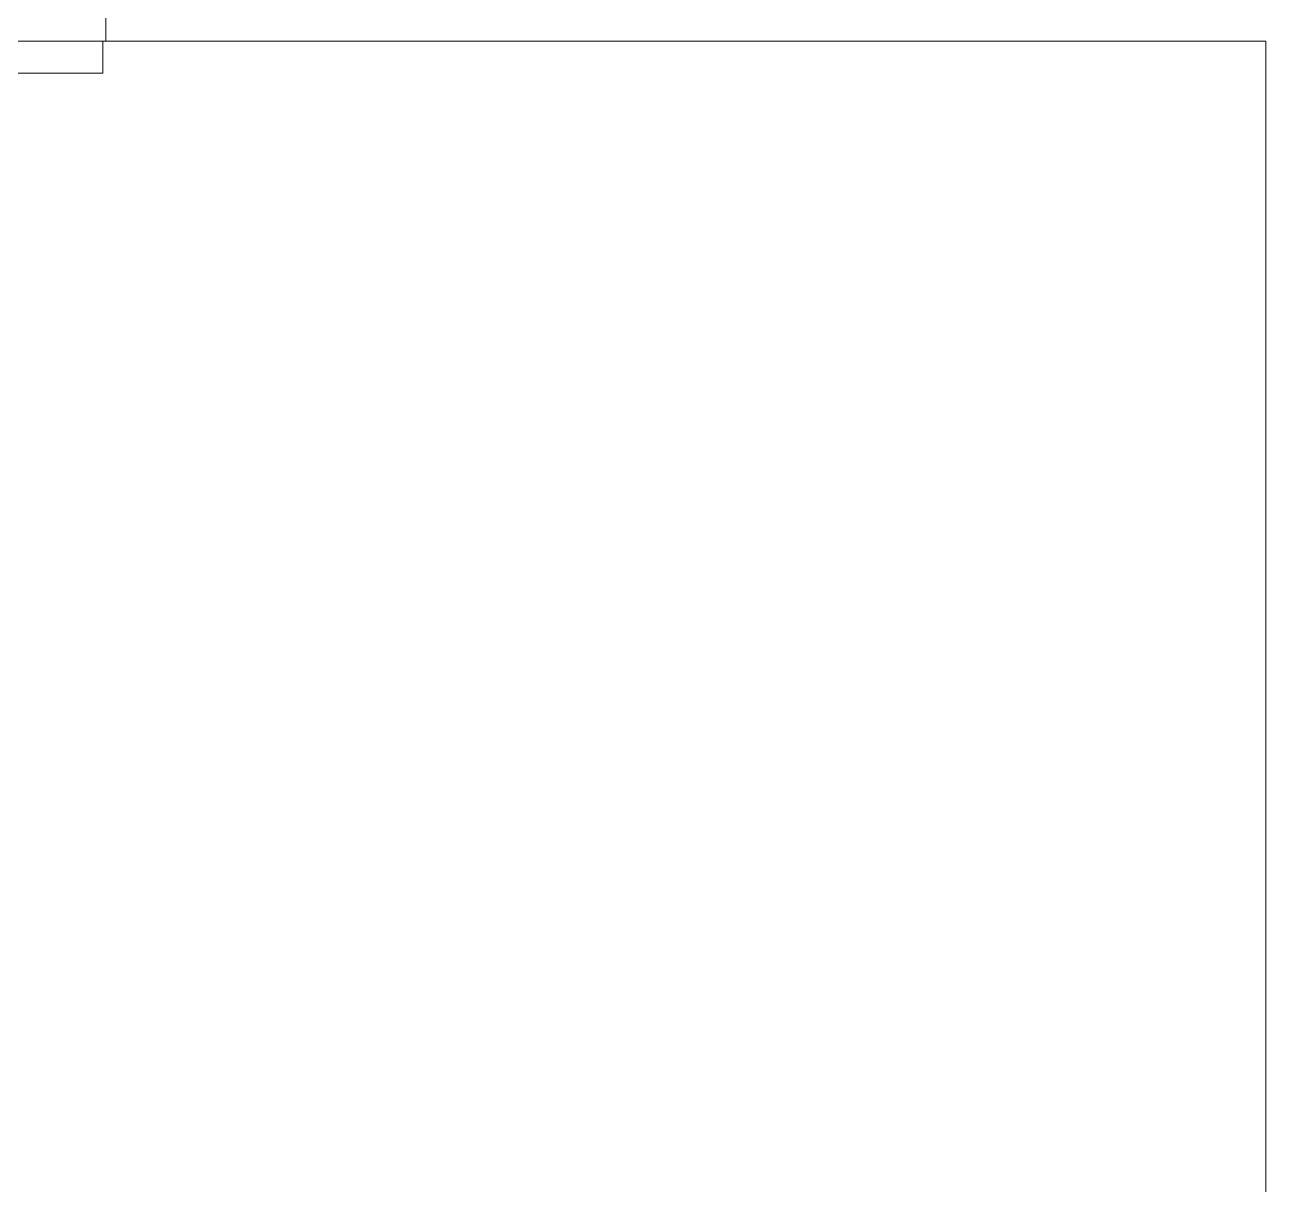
# Model space of a CAD drawing. Extents: x -2749 to 23780, y -1311 to 8245.
# Drawn here: x 3903 to 3981.6, y 2731.5 to 2804 of the extents above; entities that cross this region are included whole.
import ezdxf

# ---------------------------------------------------------------- set-up
doc = ezdxf.new("R2010")
doc.units = 0
doc.header["$MEASUREMENT"] = 0
doc.layers.get('0').update_dxf_attribs({"color": 9, "lineweight": 9})
for name, color, linetype, lineweight in [('06D', 9, 'Continuous', 9), ('14', 9, 'Continuous', 9), ('30', 251, 'Continuous', 9), ('40', 9, 'Continuous', 9)]:
    doc.layers.add(name, color=color, linetype=linetype, lineweight=lineweight)

# ---------------------------------------------------------------- blocks, each defined once
blk = doc.blocks.new('fsdfsfsfsfd')
at = {"layer": '06D', "elevation": 0}
blk.add_lwpolyline([(52591.75, -74474.977), (52589.75, -74474.977), (52589.75, -74595.977), (52591.75, -74595.977)], dxfattribs=at)
blk = doc.blocks.new('p-zemin kat')
at = {"layer": '14'}
blk.add_lwpolyline([(3908, 2819.3), (3908, 2803), (3980.5, 2803), (3980.5, 2803), (3980.5, 2803), (3980.5, 2363), (4060.5, 2363), (4069.5, 2363), (4069.5, 2382), (4064.5, 2382), (4064.5, 2447), (3999.5, 2447), (3999.5, 2743), (4064.5, 2743), (4064.5, 2808), (4069.5, 2808), (4069.5, 2826.861)], dxfattribs=at)
at = {"layer": '40'}
blk.add_lwpolyline([(3980.5, 2405), (3364.5, 2405), (3364.5, 2447), (3280.5, 2447), (3280.5, 2743), (3364.5, 2743), (3364.5, 2803), (3980.5, 2803)], close=True, dxfattribs=at)
at = {"xscale": -1, "rotation": 270}
blk.add_blockref('fsdfsfsfsfd', (78382.795, -49788.75), dxfattribs=at)

msp = doc.modelspace()

# ---------------------------------------------------------------- linework, layer by layer
at = {"layer": '30'}
msp.add_lwpolyline([(3692.5, 2803), (3980.5, 2803), (3980.499, 2405.008), (3692.499, 2405.008)], close=True, dxfattribs=at)

# ---------------------------------------------------------------- block references
msp.add_blockref('p-zemin kat', (0, 0))

doc.saveas('drawing.dxf')
